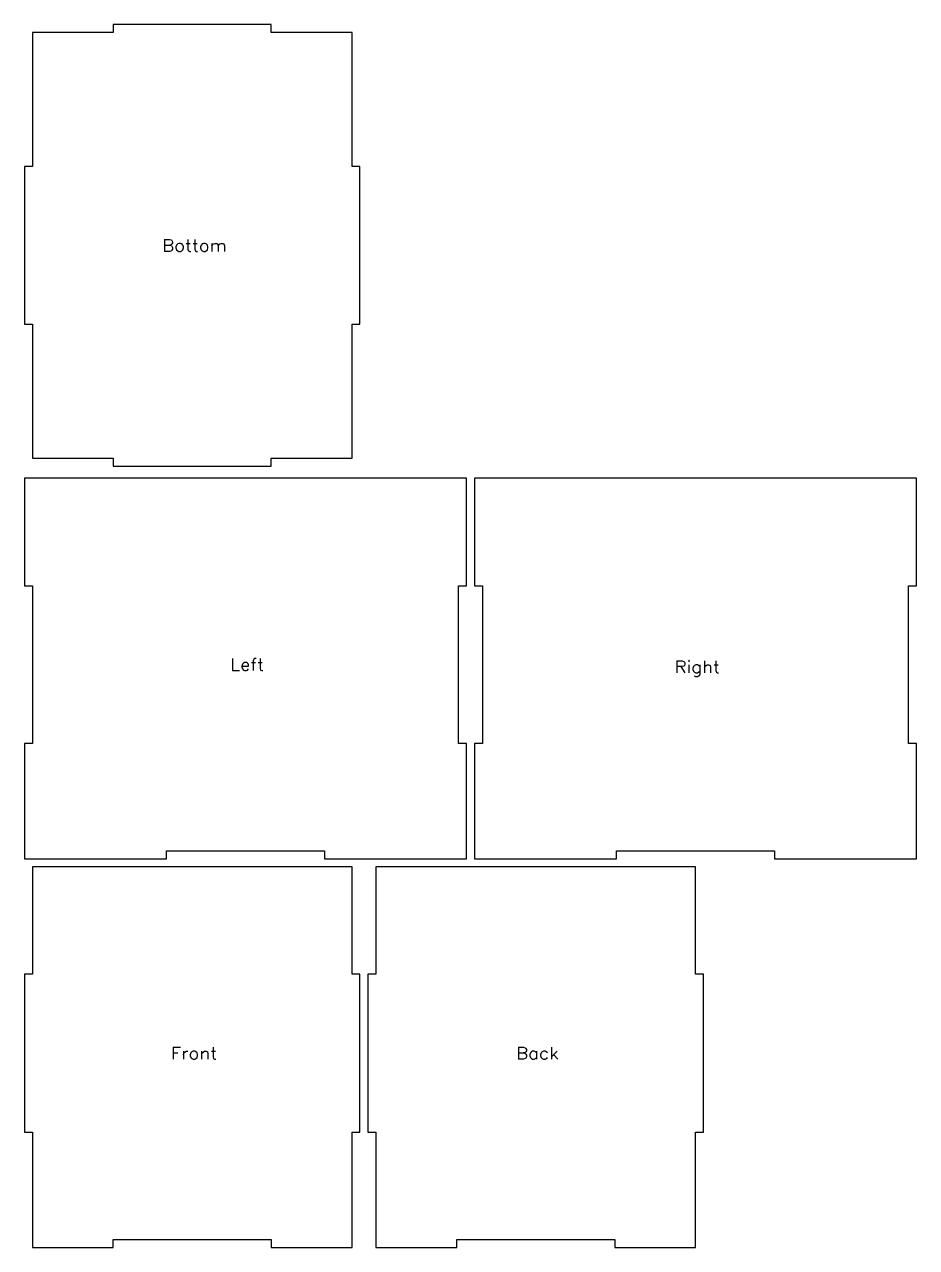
# Model space of a CAD drawing. Header units: millimetres. Extents: x 0 to 335, y -1 to 458.
import ezdxf

# ---------------------------------------------------------------- set-up
doc = ezdxf.new("R2010")
doc.units = ezdxf.units.MM

msp = doc.modelspace()

# ---------------------------------------------------------------- linework, layer by layer
at = {"color": 250}
for points in [[(126, 345.35), (126, 404.65), (123, 404.65), (123, 455), (92.65, 455), (92.65, 458), (33.35, 458), (33.35, 455), (3, 455), (3, 404.65), (0, 404.65), (0, 345.35), (3, 345.35), (3, 295), (33.35, 295), (33.35, 292), (92.65, 292), (92.65, 295), (123, 295), (123, 345.35), (126, 345.35)], [(166, 247.15), (166, 287.5), (0, 287.5), (0, 247.15), (3, 247.15), (3, 187.85), (0, 187.85), (0, 144.5), (53.35, 144.5), (53.35, 147.5), (112.65, 147.5), (112.65, 144.5), (166, 144.5), (166, 187.85), (163, 187.85), (163, 247.15), (166, 247.15)], [(335, 247.15), (335, 287.5), (169, 287.5), (169, 247.15), (172, 247.15), (172, 187.85), (169, 187.85), (169, 144.5), (222.35, 144.5), (222.35, 147.5), (281.65, 147.5), (281.65, 144.5), (335, 144.5), (335, 187.85), (332, 187.85), (332, 247.15), (335, 247.15)], [(92.65, -1.5), (123, -1.5), (123, 41.85), (126, 41.85), (126, 101.15), (123, 101.15), (123, 141.5), (3, 141.5), (3, 101.15), (0, 101.15), (0, 41.85), (3, 41.85), (3, -1.5), (33.35, -1.5), (33.35, 1.5), (92.65, 1.5), (92.65, -1.5)], [(221.65, -1.5), (252, -1.5), (252, 41.85), (255, 41.85), (255, 101.15), (252, 101.15), (252, 141.5), (132, 141.5), (132, 101.15), (129, 101.15), (129, 41.85), (132, 41.85), (132, -1.5), (162.35, -1.5), (162.35, 1.5), (221.65, 1.5), (221.65, -1.5)]]:
    msp.add_lwpolyline(points, close=True, dxfattribs=at)
at = {"color": 8}
for points in [[(52.61, 377.25), (52.61, 372.75)], [(52.61, 377.25), (54.54, 377.25), (55.18, 377.04), (55.39, 376.82), (55.61, 376.39), (55.61, 375.96), (55.39, 375.54), (55.18, 375.32), (54.54, 375.11)], [(61.39, 377.25), (61.39, 373.61), (61.61, 372.96), (62.04, 372.75), (62.46, 372.75)], [(63.96, 377.25), (63.96, 373.61), (64.18, 372.96), (64.61, 372.75), (65.04, 372.75)], [(52.61, 375.11), (54.54, 375.11), (55.18, 374.89), (55.39, 374.68), (55.61, 374.25), (55.61, 373.61), (55.39, 373.18), (55.18, 372.96), (54.54, 372.75), (52.61, 372.75)], [(60.75, 375.75), (62.25, 375.75)], [(63.32, 375.75), (64.82, 375.75)], [(70.39, 375.75), (70.39, 372.75)], [(70.39, 374.89), (71.04, 375.54), (71.46, 375.75), (72.11, 375.75), (72.54, 375.54), (72.75, 374.89), (72.75, 372.75)], [(72.75, 374.89), (73.39, 375.54), (73.82, 375.75), (74.46, 375.75), (74.89, 375.54), (75.11, 374.89), (75.11, 372.75)], [(78.18, 219.75), (78.18, 215.25)], [(81.61, 216.96), (84.18, 216.96), (84.18, 217.39), (83.96, 217.82), (83.75, 218.04), (83.32, 218.25), (82.68, 218.25), (82.25, 218.04), (81.82, 217.61), (81.61, 216.96), (81.61, 216.54), (81.82, 215.89), (82.25, 215.46), (82.68, 215.25), (83.32, 215.25), (83.75, 215.46), (84.18, 215.89)], [(85.25, 218.25), (86.75, 218.25)], [(86.96, 219.75), (86.54, 219.75), (86.11, 219.54), (85.89, 218.89), (85.89, 215.25)], [(87.82, 218.25), (89.32, 218.25)], [(88.46, 219.75), (88.46, 216.11), (88.68, 215.46), (89.11, 215.25), (89.54, 215.25)], [(245.03, 218.89), (245.03, 214.39)], [(245.03, 218.89), (246.96, 218.89), (247.61, 218.68), (247.82, 218.46), (248.03, 218.04), (248.03, 217.61), (247.82, 217.18), (247.61, 216.96), (246.96, 216.75), (245.03, 216.75)], [(246.53, 216.75), (248.03, 214.39)], [(249.53, 217.39), (249.53, 214.39)], [(253.61, 216.75), (253.18, 217.18), (252.75, 217.39), (252.11, 217.39), (251.68, 217.18), (251.25, 216.75), (251.03, 216.11), (251.03, 215.68), (251.25, 215.04), (251.68, 214.61), (252.11, 214.39), (252.75, 214.39), (253.18, 214.61), (253.61, 215.04)], [(253.61, 217.39), (253.61, 213.96), (253.39, 213.32), (253.18, 213.11), (252.75, 212.89), (252.11, 212.89), (251.68, 213.11)], [(255.32, 218.89), (255.32, 214.39)], [(255.32, 216.54), (255.96, 217.18), (256.39, 217.39), (257.03, 217.39), (257.46, 217.18), (257.68, 216.54), (257.68, 214.39)], [(258.96, 217.39), (260.46, 217.39)], [(259.61, 218.89), (259.61, 215.25), (259.82, 214.61), (260.25, 214.39), (260.68, 214.39)], [(78.18, 215.25), (80.75, 215.25)], [(55.82, 73.75), (55.82, 69.25)], [(55.82, 73.75), (58.61, 73.75)], [(70.82, 73.75), (70.82, 70.11), (71.04, 69.46), (71.46, 69.25), (71.89, 69.25)], [(185.47, 73.75), (185.47, 69.25)], [(185.47, 73.75), (187.39, 73.75), (188.04, 73.54), (188.25, 73.32), (188.47, 72.89), (188.47, 72.46), (188.25, 72.04), (188.04, 71.82), (187.39, 71.61)], [(197.89, 73.75), (197.89, 69.25)], [(55.82, 71.61), (57.54, 71.61)], [(59.68, 72.25), (59.68, 69.25)], [(59.68, 70.96), (59.89, 71.61), (60.32, 72.04), (60.75, 72.25), (61.39, 72.25)], [(66.54, 72.25), (66.54, 69.25)], [(66.54, 71.39), (67.18, 72.04), (67.61, 72.25), (68.25, 72.25), (68.68, 72.04), (68.89, 71.39), (68.89, 69.25)], [(70.18, 72.25), (71.68, 72.25)], [(185.47, 71.61), (187.39, 71.61), (188.04, 71.39), (188.25, 71.18), (188.47, 70.75), (188.47, 70.11), (188.25, 69.68), (188.04, 69.46), (187.39, 69.25), (185.47, 69.25)], [(192.32, 71.61), (191.89, 72.04), (191.47, 72.25), (190.82, 72.25), (190.39, 72.04), (189.97, 71.61), (189.75, 70.96), (189.75, 70.54), (189.97, 69.89), (190.39, 69.46), (190.82, 69.25), (191.47, 69.25), (191.89, 69.46), (192.32, 69.89)], [(192.32, 72.25), (192.32, 69.25)], [(196.39, 71.61), (195.97, 72.04), (195.54, 72.25), (194.89, 72.25), (194.47, 72.04), (194.04, 71.61), (193.82, 70.96), (193.82, 70.54), (194.04, 69.89), (194.47, 69.46), (194.89, 69.25), (195.54, 69.25), (195.97, 69.46), (196.39, 69.89)], [(200.04, 72.25), (197.89, 70.11)], [(198.75, 70.96), (200.25, 69.25)]]:
    msp.add_lwpolyline(points, dxfattribs=at)
for points in [[(57.96, 375.75), (57.54, 375.54), (57.11, 375.11), (56.89, 374.46), (56.89, 374.04), (57.11, 373.39), (57.54, 372.96), (57.96, 372.75), (58.61, 372.75), (59.04, 372.96), (59.46, 373.39), (59.68, 374.04), (59.68, 374.46), (59.46, 375.11), (59.04, 375.54), (58.61, 375.75), (57.96, 375.75)], [(67.18, 375.75), (66.75, 375.54), (66.32, 375.11), (66.11, 374.46), (66.11, 374.04), (66.32, 373.39), (66.75, 372.96), (67.18, 372.75), (67.82, 372.75), (68.25, 372.96), (68.68, 373.39), (68.89, 374.04), (68.89, 374.46), (68.68, 375.11), (68.25, 375.54), (67.82, 375.75), (67.18, 375.75)], [(249.32, 218.89), (249.53, 218.68), (249.75, 218.89), (249.53, 219.11), (249.32, 218.89)], [(63.32, 72.25), (62.89, 72.04), (62.46, 71.61), (62.25, 70.96), (62.25, 70.54), (62.46, 69.89), (62.89, 69.46), (63.32, 69.25), (63.96, 69.25), (64.39, 69.46), (64.82, 69.89), (65.04, 70.54), (65.04, 70.96), (64.82, 71.61), (64.39, 72.04), (63.96, 72.25), (63.32, 72.25)]]:
    msp.add_lwpolyline(points, close=True, dxfattribs=at)

doc.saveas('drawing.dxf')
